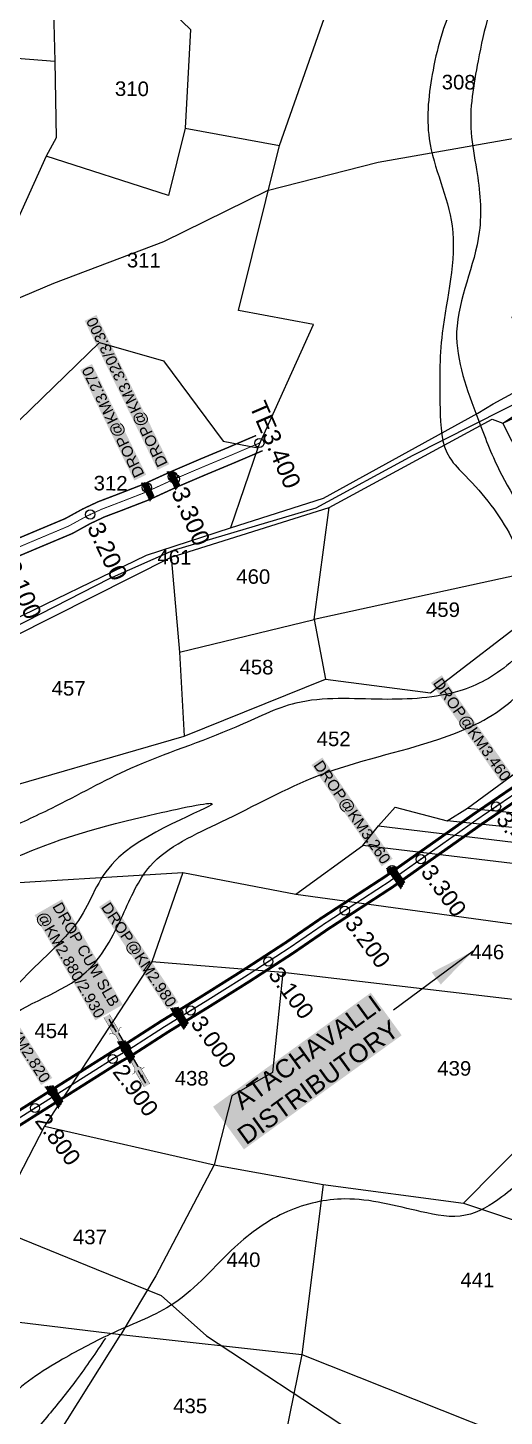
# Model space of a CAD drawing. Header units: inches. Extents: x 204890 to 210418, y 1599580 to 1605433.
# Drawn here: x 206811 to 207330, y 1600610 to 1602123 of the extents above; entities that cross this region are included whole.
import ezdxf
from ezdxf.enums import TextEntityAlignment as Align

# ---------------------------------------------------------------- set-up
doc = ezdxf.new("R2010")
doc.units = ezdxf.units.IN
doc.header["$LTSCALE"] = 15
doc.header["$MEASUREMENT"] = 0
doc.header["$PDMODE"] = 32
doc.header["$PDSIZE"] = 10
doc.linetypes.add('ACAD_ISO02W100', pattern=[15, 12, -3])
doc.linetypes.add('HIDDEN2', pattern=[0.1875, 0.125, -0.0625])
for name, color, linetype in [('CANAL1', 7, 'Continuous'), ('CSMark', 72, 'Continuous'), ('PLOTS', 7, 'Continuous'), ('PLOTS NO', 7, 'Continuous'), ('RE REMARKS', 7, 'Continuous'), ('ROADS', 1, 'Continuous'), ('STREAMS', 4, 'Continuous'), ('STRUCTURE', 5, 'Continuous'), ('text2', 7, 'Continuous')]:
    doc.layers.add(name, color=color, linetype=linetype)
doc.styles.get("Standard").update_dxf_attribs({"font": 'arial.ttf'})
doc.dimstyles.get("Standard").update_dxf_attribs({"dimtxt": 0.18, "dimasz": 0.18, "dimexe": 0.18, "dimexo": 0.0625, "dimgap": 0.09, "dimtad": 0, "dimtih": 1, "dimtoh": 1, "dimdec": 4, "dimzin": 0, "dimdsep": 46, "dimtxsty": 'Standard', "dimcen": 0.09, "dimadec": 0, "dimazin": 0, "dimtfac": 1, "dimtdec": 4, "dimtofl": 0, "dimtmove": 0, "dimatfit": 3, "dimfxl": 1, "dimtolj": 1, "dimtzin": 0, "dimarcsym": 0})

# ---------------------------------------------------------------- blocks, each defined once
blk = doc.blocks.new('DROP')
h = blk.add_hatch()
h.set_pattern_fill('ANSI31', color=1, scale=10, angle=45)
h.set_pattern_definition([(90, (-324.4107, -25.7687), (-1.25, 0), [])])
h.paths.add_polyline_path([(-9.9, -4.3), (-13.8, 4.1), (13.8, 4.1), (10.2, -4.3)])
at = {"layer": 'STRUCTURE', "color": 5, "const_width": 0.49}
blk.add_lwpolyline([(-9.9, -4.3), (-13.8, 4.1), (13.8, 4.1), (10.2, -4.3), (-9.9, -4.3)], dxfattribs=at)
at = {"layer": 'STRUCTURE', "color": 5}
blk.add_circle((0, 0), 1.33, dxfattribs=at)
blk = doc.blocks.new('1SLB')
at = {"layer": 'STRUCTURE'}
h = blk.add_hatch(dxfattribs=at)
h.set_pattern_fill('DOTS', color=6, scale=14, angle=320.3722, style=0)
h.set_pattern_definition([(320.372247934, (-538945.0768, -1194857.3203), (0.89503691186, 0.39489261377), [0, -0.875])])
h.paths.add_polyline_path([(-43.8, 3.5), (-43.8, -3.5), (-23.1, -3.5), (-21, -2.1), (21, -2.1), (23.1, -3.5), (43.8, -3.5), (43.8, 3.5), (23.1, 3.5), (21, 2.1), (-21, 2.1), (-23.1, 3.5)])
at = {"layer": 'STRUCTURE', "color": 6, "linetype": 'ACAD_ISO02W100', "ltscale": 0.5, "const_width": 0.35}
for points in [[(-43.8, 3.5), (-23.1, 3.5)], [(23.1, 3.5), (43.8, 3.5)], [(-43.8, -3.5), (-23.1, -3.5)], [(23.1, -3.5), (43.8, -3.5)]]:
    blk.add_lwpolyline(points, dxfattribs=at)
at = {"layer": 'STRUCTURE', "color": 6, "const_width": 0.44}
for points in [[(-25.2, 7.7), (-25.2, 4.9), (-21, 2.1), (21, 2.1), (25.2, 4.9), (25.2, 7.7)], [(-25.2, -7.7), (-25.2, -4.9), (-21, -2.1), (21, -2.1), (25.2, -4.9), (25.2, -7.7)]]:
    blk.add_lwpolyline(points, dxfattribs=at)
at = {"layer": 'STRUCTURE', "color": 6}
blk.add_lwpolyline([(-21, -2.1), (21, -2.1)], dxfattribs=at)
blk.add_lwpolyline([(-21, -2.1), (21, -2.1)], dxfattribs=at)
at = {"layer": 'STRUCTURE', "color": 0}
blk.add_circle((0, 0), 0.871, dxfattribs=at)
for points in [[(-40.8, 0), (-24.8, 0)], [(39.6, -0.2), (23.5, -0.2)]]:
    blk.add_leader(points, dimstyle='Standard', override={"dimasz": 10, "dimgap": 0.09, "dimtad": 0}, dxfattribs=at)

msp = doc.modelspace()

# ---------------------------------------------------------------- linework, layer by layer
at = {"layer": 'CANAL1', "color": 200}
for points, const_width in [([(206765.6, 1601551.7), (206817.7, 1601573.7), (206852, 1601588.1), (206871.1, 1601598.6), (206887.9, 1601606.5), (206907.8, 1601614.1), (206935.8, 1601625), (206966.9, 1601639.2), (206998.6, 1601652.8), (207028.8, 1601665.4), (207052.1, 1601675.4), (207059.9, 1601678.7)], 1.5), ([(206772.9, 1601535.2), (206824.7, 1601557.1), (206859.9, 1601571.9), (206879.2, 1601582.6), (206894.9, 1601590), (206914.2, 1601597.3), (206942.8, 1601608.4), (206974.2, 1601622.8), (207005.6, 1601636.2), (207035.8, 1601648.8), (207059.2, 1601658.8), (207067, 1601662.2)], 1.5), ([(206775, 1600926.1), (206844.2, 1600969.8), (206902.9, 1601006.9), (206918.2, 1601015.7), (206956.2, 1601040.2), (207001.6, 1601068.1), (207045.6, 1601095.8), (207092.5, 1601126.3), (207130.3, 1601152.3), (207200.4, 1601198), (207296.9, 1601266.2), (207364.2, 1601312.2)], 3), ([(206782.5, 1600914.2), (206851.7, 1600958), (206910.1, 1600994.9), (206925.5, 1601003.7), (206963.7, 1601028.4), (207009, 1601056.3), (207053.1, 1601084), (207100.3, 1601114.7), (207138.1, 1601140.7), (207208.2, 1601186.4), (207304.8, 1601254.7), (207372.2, 1601300.7)], 3)]:
    msp.add_lwpolyline(points, dxfattribs=dict(at, const_width=const_width))
at = {"layer": 'CANAL1', "color": 1, "linetype": 'HIDDEN2', "ltscale": 4}
for points, const_width in [([(206769.3, 1601543.4), (206821.2, 1601565.4), (206855.9, 1601580), (206875.1, 1601590.6), (206891.4, 1601598.2), (206911, 1601605.7), (206939.3, 1601616.7), (206970.5, 1601631), (207002.1, 1601644.5), (207032.3, 1601657.1), (207055.7, 1601667.1), (207063.5, 1601670.5)], 1), ([(206778.7, 1600920.1), (206848, 1600963.9), (206906.5, 1601000.9), (206921.9, 1601009.7), (206960, 1601034.3), (207005.3, 1601062.2), (207049.4, 1601089.9), (207096.4, 1601120.5), (207134.2, 1601146.5), (207204.3, 1601192.2), (207300.8, 1601260.5), (207368.2, 1601306.5)], 1.5)]:
    msp.add_lwpolyline(points, dxfattribs=dict(at, const_width=const_width))
at = {"layer": 'PLOTS'}
for points in [[(206777.8, 1601704.9), (206802.5, 1601695.5), (206889.3, 1601780.2), (206958.9, 1601760.1), (207024.1, 1601672.7), (207061.6, 1601665.3), (207122.2, 1601799.6), (207040.8, 1601815.1), (207085.3, 1601994.9), (207168.7, 1602232.7), (207182.8, 1602339.2), (207243.4, 1602375.5), (207249.8, 1602376.6), (207249.8, 1602458.4), (207100.5, 1602471.2), (207049.3, 1602480), (206884.9, 1602475), (206809.1, 1602498.4), (206803.9, 1602500.7)], [(206838.2, 1602183.5), (206840.8, 1602086.8), (206842.4, 1602003.1), (206831.2, 1601983.3), (206796, 1601905), (206764.4, 1601802.1), (206736.4, 1601796.6), (206732.4, 1601759.7), (206777.8, 1601704.9), (206774, 1601624.6), (206782, 1601471.4), (206940.5, 1601548.1), (207032.1, 1601577.9), (207133.4, 1601610.3), (207301.1, 1601702.9), (207318, 1601713.2), (207411.7, 1601764), (207338.7, 1601806.8), (207402.9, 1602014.9), (207406.2, 1602030.3), (207473.9, 1602171.7)], [(206945.6, 1602162.6), (206988.6, 1602121.2), (206982.7, 1602013.5), (206964.4, 1601940.2), (206831.2, 1601983.3)], [(206482.6, 1601561.2), (206637.9, 1601651.6), (206634.7, 1601740.4), (206651.8, 1601756.3), (206646.1, 1601828.3), (206647.2, 1601907.5), (206675.1, 1602099.8), (206840.8, 1602086.8)], [(206667, 1601394.6), (206967.5, 1601546), (207139.3, 1601600.3), (207317, 1601696.6), (207328.4, 1601692.3), (207403.6, 1601727.4), (207553.8, 1601757.7), (207842.9, 1601818), (207939.1, 1601835.2), (207980.6, 1601873.2), (208114.4, 1601980.4), (208154.1, 1602000.1), (208212, 1602022.9), (208258.1, 1602038.7), (208283.6, 1602048.6), (208299.6, 1602050.2), (208303.8, 1602048.8), (208330.5, 1602095), (208384, 1602086.2)], [(206982.7, 1602013.5), (207085.3, 1601994.9)], [(207328.4, 1601692.3), (207405.4, 1601743.4), (207707.9, 1601809.5)], [(207367.8, 1601615.1), (207328.4, 1601692.3)], [(207061.6, 1601665.3), (207032.1, 1601577.9)], [(206745.9, 1601282.6), (206981.7, 1601350.9), (207135.3, 1601413), (207249.8, 1601398.4), (207367, 1601488.4), (207345.9, 1601527), (207123.2, 1601478.3), (207139.3, 1601600.3)], [(206967.5, 1601546), (206976.6, 1601442.6), (206981.7, 1601350.9)], [(206976.6, 1601442.6), (207123.2, 1601478.3), (207135.3, 1601413)], [(207103.1, 1601178.9), (207176.2, 1601232), (207193.2, 1601253.3), (207211.1, 1601273.6), (207268, 1601258.6), (207290, 1601272.6), (207474.4, 1601408.2)], [(207290, 1601272.6), (207548, 1601247.9)], [(207193.2, 1601253.3), (207555.8, 1601209.4)], [(207550, 1601229.7), (207268, 1601258.6)], [(207562, 1601185.4), (207176.2, 1601232)], [(206980.1, 1601202.5), (206946.2, 1601104.9), (206829.6, 1600925.8), (206723.8, 1600721.8)], [(206753.8, 1601188.7), (206980.1, 1601202.5), (207103.1, 1601178.9), (207383.8, 1601140.2), (207553, 1601121)], [(207512.9, 1601043.5), (207088.9, 1601093.3), (206946.2, 1601104.9)], [(207088.9, 1601093.3), (207077.8, 1600984.3), (207033.3, 1600958.9), (207014.4, 1600883.8), (206950.7, 1600762.8), (206912.5, 1600699)], [(206829.6, 1600925.8), (207014.4, 1600883.8), (207132.9, 1600862.3), (207285.6, 1600841.9), (207452.7, 1600786.1)], [(207471.2, 1600900.6), (207358.4, 1600915.8), (207285.6, 1600841.9)], [(207132.9, 1600862.3), (207109.7, 1600677.3)], [(206723.8, 1600721.8), (206912.5, 1600699), (207109.7, 1600677.3), (207324.2, 1600591.8)], [(206630.2, 1600475.8), (206694.3, 1600457.5), (206774.8, 1600488.1), (206831.5, 1600569.2), (206912.5, 1600699)], [(207109.7, 1600677.3), (207073.7, 1600500.2)]]:
    msp.add_lwpolyline(points, dxfattribs=at)
at = {"layer": 'ROADS'}
for points in [[(208306.8, 1602047.9), (208303.8, 1602048.8), (208303.8, 1602048.8), (208303.3, 1602058.4), (208237.3, 1602039), (208119.7, 1601992.9), (208106.3, 1601981.2), (208042.3, 1601995.8), (207976.7, 1601997.8), (207960.9, 1601987.3), (207858.5, 1601990.8), (207762.1, 1601997.7), (207732.5, 1602020.6), (207723.6, 1602027.7), (207650.2, 1602019.8), (207506.6, 1602005.8), (207415, 1602006.5), (207392.8, 1602011.4), (207192.6, 1601976.1), (207072, 1601945.2), (206959.1, 1601889.9), (206839.2, 1601844.5), (206733.9, 1601799.5)], [(206228.3, 1601678.3), (206260, 1601624.8), (206388.2, 1601548.8), (206469, 1601487), (206622.7, 1601388.4), (206645.5, 1601392.4), (206900.3, 1601523), (206969.9, 1601553.6), (207125.1, 1601599.7), (207230.9, 1601657.4), (207362.1, 1601723.8), (207534.8, 1601762.6), (207884.5, 1601832.9), (207939, 1601844.3), (208106.3, 1601981.2)], [(206774, 1600815.7), (206885.7, 1600770), (206956.7, 1600741.6), (207006, 1600697.5), (207163.6, 1600593.6)]]:
    msp.add_lwpolyline(points, dxfattribs=at)
at = {"layer": 'STREAMS'}
for points in [[(209062.2, 1604022.3), (209053.3, 1603971.2), (209042, 1603933.9), (209028, 1603907.9), (209017.4, 1603829.9), (208982.8, 1603787.1), (208963.8, 1603714.4), (208917.8, 1603673.4), (208850.6, 1603619.5), (208770.1, 1603553.4), (208701.2, 1603505.6), (208653.3, 1603455), (208602.4, 1603359.9), (208573.7, 1603293.4), (208537.8, 1603197), (208515.5, 1603147.1), (208488.6, 1603078.8), (208454.1, 1603051), (208378.3, 1603021.7), (208313.1, 1603002), (208233, 1602992.1), (208148.5, 1602967.2), (208079.1, 1602937.4), (207983.1, 1602919.7), (207854.5, 1602882), (207797.1, 1602845.6), (207791.1, 1602749.9), (207818.4, 1602635.9), (207834.7, 1602582.2), (207810.5, 1602523.5), (207770.6, 1602474.6), (207736.3, 1602469.6), (207690.9, 1602509.5), (207593.1, 1602510), (207528.9, 1602508.7), (207470.7, 1602487.2), (207411.5, 1602326.9), (207374, 1602251.7), (207331.3, 1602185.2), (207301.5, 1602087.1), (207293.9, 1602009), (207299.8, 1601968.5), (207302.8, 1601900.3), (207278.2, 1601791.6), (207301.2, 1601697.4), (207324.5, 1601641), (207377.6, 1601555.8), (207414, 1601495), (207436.5, 1601445.6), (207466.9, 1601401.4), (207485.1, 1601354.8), (207507.6, 1601310.7), (207518.8, 1601273.3), (207546.7, 1601239.7)], [(205395.1, 1602073.9), (205417.2, 1602108.1), (205432.2, 1602136.4), (205433, 1602170.2), (205457.3, 1602203.3), (205458.7, 1602241), (205484.1, 1602286.6), (205557.4, 1602299.2), (205632.2, 1602295.3), (205717.2, 1602317.3), (205791.3, 1602359.3), (205855.9, 1602379.6), (205921.7, 1602418.4), (205951, 1602461.8), (206008.1, 1602554.9), (206037.8, 1602589.6), (206119.5, 1602626.7), (206241.5, 1602655.2), (206335.6, 1602672), (206501.9, 1602711), (206609.6, 1602770.3), (206680.2, 1602839.8), (206791.8, 1602967.2), (206900.3, 1603071.3), (206994.2, 1603111.7), (207070.5, 1603122.5), (207197.1, 1603088.3), (207385.2, 1603072), (207502.5, 1603080.8), (207682.7, 1603068), (207783.6, 1603049.8), (207832.7, 1603068.7), (207959.6, 1603069.5), (208080.4, 1603065), (208218.8, 1603081.5), (208285.5, 1603161.7), (208385.2, 1603268.5), (208500.5, 1603449.1), (208642.7, 1603620.3), (208823.2, 1603755.4), (208902.8, 1603853.2), (208947, 1603906.2), (208969.6, 1603995.2)], [(205380.6, 1602008.7), (205409.8, 1602024.9), (205430, 1602054.5), (205446.4, 1602071.8), (205456.3, 1602102.6), (205484.8, 1602144.9), (205507.2, 1602205.8), (205542.6, 1602234.7), (205597.1, 1602244.2), (205675.6, 1602246.4), (205756.8, 1602262.2), (205799.5, 1602280.3), (205857.6, 1602308.4), (205903.3, 1602340), (205964.2, 1602355.2), (206045, 1602375.9), (206112.6, 1602388.1), (206131.1, 1602395.8), (206154.9, 1602435.4), (206169.7, 1602503.3), (206181.4, 1602549.1), (206199.5, 1602597.6), (206255.8, 1602616.7), (206331.8, 1602616.8), (206407.1, 1602614.5), (206461.9, 1602624.7), (206561, 1602623.3), (206586.2, 1602623.4), (206653, 1602682.7), (206676.2, 1602747.9), (206769.3, 1602797.2), (206846.3, 1602881.1), (206882.2, 1602939.8), (206996.3, 1603000.7), (207048.2, 1603023), (207198.1, 1603006.4), (207335.1, 1602981.8), (207428.5, 1602951.1), (207460.2, 1602932.7), (207457.8, 1602855.5), (207424.3, 1602761.3), (207402.8, 1602681.5), (207365.3, 1602642.8), (207279.8, 1602641.6), (207120, 1602660.1), (206997.3, 1602661.9), (206910.4, 1602592.2), (206849.2, 1602550), (206835.1, 1602498.3), (206822.9, 1602446.6), (206818.1, 1602411.3), (206814.3, 1602390.4), (206733, 1602336.5), (206623.6, 1602285.6), (206562.4, 1602251.5), (206514.8, 1602201), (206501.6, 1602149.4), (206462.4, 1602016.3), (206448.3, 1601959.2), (206444.3, 1601909.2), (206429.6, 1601887.5), (206380.3, 1601867), (206322.1, 1601862.9), (206259.1, 1601824.4), (206223.3, 1601781.9), (206184, 1601745), (206144.5, 1601698.1), (206078.8, 1601665), (206018.6, 1601633.6), (205947.3, 1601584.2), (205932.6, 1601562.5), (205926.1, 1601544.4), (205911.4, 1601520.9), (205885.1, 1601525.7), (205875.9, 1601507.6)], [(207756.1, 1602562.3), (207679, 1602551.6), (207600.3, 1602556.9), (207548.6, 1602561.7), (207520.8, 1602563.7), (207454.3, 1602556.6), (207423.2, 1602551.8), (207384.8, 1602536.6), (207332.3, 1602463.7), (207315.7, 1602410.7), (207322.2, 1602346.5), (207332.3, 1602306), (207332.9, 1602237), (207279.1, 1602154.8), (207252.5, 1602077), (207248.4, 1602002), (207273.2, 1601907.3), (207262.5, 1601790.1), (207260.1, 1601708.1), (207270.7, 1601654.3), (207287.9, 1601634.6), (207337.7, 1601568), (207360, 1601526.8), (207374.8, 1601504.8), (207336.1, 1601430.6), (207281.6, 1601400.4), (207197.1, 1601391.2), (207103.3, 1601387), (207037.8, 1601360.9), (206923, 1601315.6), (206837.1, 1601272.3), (206783.8, 1601247.3), (206729.3, 1601226.4), (206614.6, 1601223.6), (206498.3, 1601210.7), (206377.4, 1601192), (206303.2, 1601161.9), (206235.4, 1601145.7), (206173.5, 1601135.8), (206121.6, 1601151.2), (206052.6, 1601164.4), (205944.9, 1601141.5), (205893.8, 1601109), (205825.3, 1601065.6), (205783.3, 1601019.7), (205755.1, 1600955.3), (205735.9, 1600869.6), (205711.4, 1600768.1), (205679.7, 1600692.7), (205656.8, 1600654.8), (205590.1, 1600620), (205506.5, 1600588.5), (205390.5, 1600539.7), (205286.8, 1600496.1), (205203.7, 1600437.8), (205145.1, 1600407.6), (205100.5, 1600397.6)], [(205969.5, 1600290.7), (205998.5, 1600321.1), (206056.3, 1600340), (206093.5, 1600353.9), (206112.4, 1600365.5), (206149.7, 1600388.7), (206179.8, 1600399.1), (206265.8, 1600455.7), (206344.6, 1600522.7), (206419.2, 1600579.8), (206436.7, 1600640.2), (206469.4, 1600678.8), (206592, 1600762.9), (206639.3, 1600872), (206640.3, 1600926.1), (206696.4, 1600949.2), (206782, 1601037.6), (206874.8, 1601094), (206914.7, 1601156), (206944.5, 1601209.3), (207022, 1601257.5), (207127.9, 1601308.2), (207258.9, 1601347.8), (207334.5, 1601386.6), (207386, 1601424.4), (207417.2, 1601425.4), (207459.9, 1601399.2), (207477.1, 1601336.7), (207492.3, 1601315.4), (207519.1, 1601264.3), (207545.4, 1601243.6)], [(205702.1, 1600655.1), (205720.6, 1600717), (205730.7, 1600788.3), (205752.1, 1600834.8), (205779.6, 1600918.3), (205790.7, 1600977), (205845.2, 1601030.3), (205937.3, 1601082.4), (205999.4, 1601114.7), (206067.5, 1601114.9), (206195.5, 1601106.6), (206260.7, 1601114.5), (206337.8, 1601140.4), (206395.7, 1601151.8), (206576, 1601166.3), (206678.3, 1601167.7), (206751, 1601196.9), (206800.1, 1601219.7), (206938.5, 1601263.6), (207011.6, 1601277.7), (206910.5, 1601219.1), (206869.4, 1601154.7), (206806.5, 1601087), (206731.6, 1601008.3), (206639.5, 1600971.3), (206539.3, 1600946.8), (206464.3, 1600906.8), (206295.2, 1600934), (206160.6, 1600949.1), (206057, 1600956.4), (205997.7, 1600974.5), (205994.4, 1600925.1), (205972.9, 1600878.8), (205969.5, 1600827.7)], [(207526.1, 1601253.1), (207544.1, 1601220), (207550.9, 1601188.8), (207545.4, 1601161.8), (207545.1, 1601124.6), (207522.4, 1601089.5), (207511.7, 1601067.2), (207502.7, 1601051.4), (207473.1, 1601028.7), (207431.4, 1600978.8), (207411.7, 1600939), (207371.3, 1600888.7), (207327.5, 1600849), (207287.9, 1600828.8), (207239.7, 1600832.7), (207156.5, 1600846.6), (207094, 1600833), (207036.7, 1600794), (206970.3, 1600732.8), (206904.7, 1600700.9), (206849.2, 1600671.9), (206787, 1600625.4), (206753.8, 1600585.6), (206714, 1600553.4), (206692.1, 1600524.8), (206645.9, 1600498.1), (206614.5, 1600462.4), (206626.2, 1600451.2), (206612.5, 1600439.5), (206575.4, 1600427.4), (206536.1, 1600366), (206487.3, 1600315.5), (206451.1, 1600278.2), (206407.3, 1600240.3), (206359.3, 1600208.3), (206345.2, 1600204.9), (206316.8, 1600191.6)], [(206895.8, 1600695), (206864.1, 1600649.2), (206831.9, 1600608.7), (206799.1, 1600568.2), (206752.5, 1600510.7), (206713.7, 1600460.8), (206683.2, 1600413.2), (206615.6, 1600311.8), (206581.5, 1600264.2), (206563.5, 1600224.2), (206564.6, 1600210.6), (206553.2, 1600194.8), (206548.9, 1600175.3), (206540.4, 1600145.3)]]:
    msp.add_spline(points, degree=3, dxfattribs=at)
at = {"layer": 'text2', "color": 2, "linetype": 'Continuous'}
for p in [(207063.5, 1601670.5), (206971.4, 1601631.4), (206879.3, 1601592.6), (207208, 1601205, 38), (206975, 1601049, 37), (206918, 1601011, 36), (206838, 1600964, 35)]:
    msp.add_point(p, dxfattribs=at)
at = {"layer": 'text2', "color": 3, "linetype": 'Continuous'}
for p in [(206941, 1601622, 33), (206969, 1601634, 34), (207321.1, 1601274.3), (207239.2, 1601216.9), (207156.4, 1601160.9), (207073.2, 1601105.4), (206988.7, 1601052), (206903.8, 1600999.2), (206819.2, 1600945.8)]:
    msp.add_point(p, dxfattribs=at)

# ---------------------------------------------------------------- block references
at = {"xscale": 0.8000000000000002, "yscale": 0.8000000000000002, "zscale": 0.8000000000000002, "rotation": 115.4180635975209}
for p in [(206970.5, 1601630.8, 34), (206942.5, 1601618.6, 33)]:
    msp.add_blockref('DROP', p, dxfattribs=at)
at = {"layer": 'text2', "color": 3, "linetype": 'Continuous'}
for name, p, rotation in [('DROP', (207212.7, 1601198.1), 124.6666669381216), ('1SLB', (206919.2, 1601008.2), 120.171833498203), ('DROP', (206977.2, 1601044.9), 122.3430251541336), ('DROP', (206919.2, 1601008.2), 120.171833498203), ('DROP', (206840.8, 1600959.4), 121.8184552875957)]:
    msp.add_blockref(name, p, dxfattribs=dict(at, rotation=rotation))

# ---------------------------------------------------------------- texts
at = {"layer": 'CSMark', "color": 1}
for s, height, rotation, p in [('TE3.400', 19, 293.3517, (207061, 1601714.7)), ('3.300', 19, 293.1597, (206975.8, 1601621.3)), ('3.200', 19, 295.1302, (206884, 1601582.6)), ('3.100', 19, 292.9728, (206792.6, 1601541.3)), ('3.400', 18, 306.5525, (207327.4, 1601265.5)), ('3.300', 18, 306.5525, (207245.5, 1601208.1)), ('3.200', 18, 306.5525, (207162.7, 1601152.2)), ('3.100', 18, 306.5525, (207079.5, 1601096.6)), ('3.000', 18, 306.5525, (206995, 1601043.2)), ('2.900', 18, 306.5525, (206910.1, 1600990.4)), ('2.800', 18, 306.5525, (206825.5, 1600937))]:
    msp.add_text(s, height=height, rotation=rotation, dxfattribs=at).set_placement(p, align=Align.MIDDLE_LEFT)
at = {"layer": 'PLOTS NO'}
for s, p in [('310', (206924.7, 1602056.6)), ('308', (207280.4, 1602063.8)), ('311', (206937.7, 1601869.7)), ('312', (206901.5, 1601626.7)), ('461', (206970.9, 1601546.1)), ('460', (207056.8, 1601525)), ('459', (207263.3, 1601488.9)), ('458', (207060.3, 1601426.3)), ('457', (206855.8, 1601403.2)), ('452', (207144.3, 1601348.1)), ('446', (207311.4, 1601115.9)), ('454', (206837.1, 1601029.9)), ('439', (207275.6, 1600989)), ('438', (206989.8, 1600978.2)), ('437', (206879, 1600805.2)), ('440', (207046.1, 1600780.5)), ('441', (207300.8, 1600758.3)), ('435', (206988.1, 1600621.1))]:
    msp.add_text(s, height=15.85, rotation=359.5641, dxfattribs=at).set_placement(p, align=Align.MIDDLE_CENTER)
at = {"layer": 'STRUCTURE', "color": 5, "char_height": 12, "attachment_point": 1, "bg_fill": 1, "box_fill_scale": 1.1, "bg_fill_color": 7, "bg_fill_true_color": 16777215, "bg_fill_transparency": 0}
for s, insert, width, rotation in [('DROP@KM3.320/3.300', (206953.1, 1601642.8), 178.475, 116.0373), ('DROP@KM3.270', (206927.8, 1601631.2), 131.866, 116.0373), ('DROP@KM3.460', (207261.7, 1601415.8), 131.866, 305.2109), ('DROP@KM3.260', (207131.7, 1601326.1), 131.866, 304.7061), ('DROP CUM SLB @KM2.880/2.930', (206848.1, 1601171.5), 130.041, 299.9618), ('DROP@KM2.980', (206900.7, 1601171.3), 131.866, 303.6187), ('DROP@KM2.820', (206765.5, 1601090.1), 131.866, 302.5063)]:
    msp.add_mtext(s, dxfattribs=dict(at, insert=insert, width=width, rotation=rotation))
at = {"layer": 'STRUCTURE', "color": 1, "insert": (207015.8, 1600946.7), "char_height": 20, "width": 207.99, "attachment_point": 1, "rotation": 35.8952, "bg_fill": 1, "box_fill_scale": 1.1, "bg_fill_color": 7, "bg_fill_true_color": 16777215, "bg_fill_transparency": 0}
msp.add_mtext('\\pi21.05948;ATACHAVALLI \\P\\pi2.35553;DISTRIBUTORY', dxfattribs=at)

# ---------------------------------------------------------------- leaders
at = {"layer": 'RE REMARKS', "color": 1}
msp.add_leader([(207296.2, 1601116.7), (207209.5, 1601052.4)], dimstyle='Standard', override={"dimasz": 50}, dxfattribs=at)

doc.saveas('drawing.dxf')
